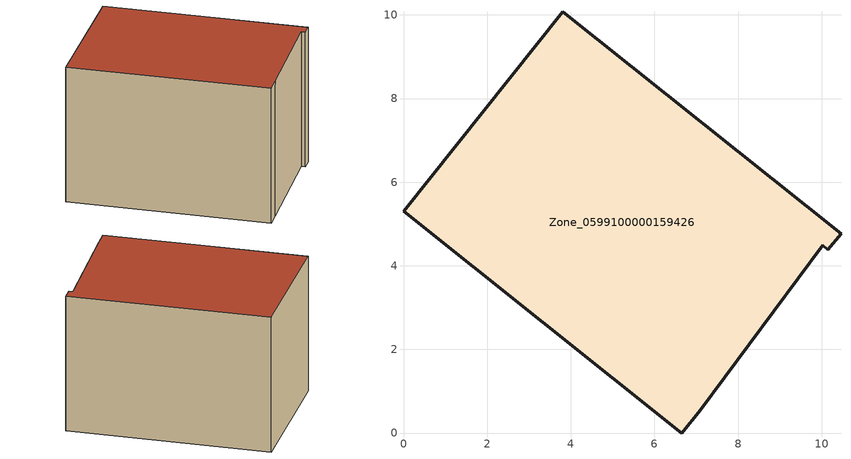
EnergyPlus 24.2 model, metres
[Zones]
Zone_0599100000159426
 floor ground (C_G): 10.46,4.77 10.15,4.38 10.02,4.49 7.09,0.55 6.65,0 0,5.3 3.81,10.07 z0.49
 wall outside (C_F): 7.09,0.55 10.02,4.49 10.15,4.38 10.46,4.77 3.81,10.07 0,5.3 6.65,0 7.09,0.55 z0.49:6.43
 roof outside (C_R): 10.15,4.38 10.46,4.77 3.81,10.07 0,5.3 6.65,0 7.09,0.55 10.02,4.49 z6.43
[BUILDING]
Pand.0599100000159426: North Axis=0; Terrain=City; Loads Convergence Tolerance Value=0.04; Temperature Convergence Tolerance Value=0.4; Solar Distribution=FullExterior; Maximum Number of Warmup Days=25; Minimum Number of Warmup Days=1
[Site:Location]
Rotterdam.The.Hague.AP_ZH_NLD Design_Conditions: Latitude=51.96; Longitude=4.45; Time Zone=1; Elevation=-4.5
[SITE:GROUNDTEMPERATURE:BUILDINGSURFACE]
18, 18, 18, 18, 18, 18, 18, 18, 18, 18, 18, 18
[MATERIAL] Thermal Absorptance=0.9; Solar Absorptance=0.7; Visible Absorptance=0.7
Name | Roughness | Thickness | Conductivity | Density | Specific Heat
G.TI.1946-1964 | MediumSmooth | 0.15 | 1 | 540 | 1210
F.TI.1946-1964 | Rough | 0.3 | 0.857143 | 1920 | 840
R.TI.1946-1964 | MediumRough | 0.2 | 0.277778 | 1500 | 1000
[CONSTRUCTION]
C_G: G.TI.1946-1964
C_F: F.TI.1946-1964
C_R: R.TI.1946-1964
[ZONE]
Zone_0599100000159426: Type=1; Multiplier=1; Ceiling Height=Autocalculate; Volume=Autocalculate; Floor Area=autocalculate; Part of Total Floor Area=Yes
[ZONEINFILTRATION:DESIGNFLOWRATE]
Infil_Zone_0599100000159426: Zone or ZoneList or Space or SpaceList=Zone_0599100000159426; Schedule=AlwaysOn; Design Flow Rate Calculation Method=Flow/Area; Flow Rate per Floor Area=0.003; Constant Term Coefficient=1; Temperature Term Coefficient=0; Velocity Term Coefficient=0; Velocity Squared Term Coefficient=0
[HVACTEMPLATE:ZONE:IDEALLOADSAIRSYSTEM]
Zone_0599100000159426: Maximum Heating Supply Air Temperature=50; Minimum Cooling Supply Air Temperature=13; Maximum Heating Supply Air Humidity Ratio=0.0156; Minimum Cooling Supply Air Humidity Ratio=0.0077; Heating Limit=NoLimit; Cooling Limit=NoLimit; Dehumidification Control Type=ConstantSensibleHeatRatio; Cooling Sensible Heat Ratio=0.7; Dehumidification Setpoint=60; Humidification Control Type=None; Humidification Setpoint=30; Outdoor Air Method=None; Outdoor Air Flow Rate per Person=0.00944; Outdoor Air Flow Rate per Zone Floor Area=0; Outdoor Air Flow Rate per Zone=0; Demand Controlled Ventilation Type=None; Outdoor Air Economizer Type=NoEconomizer; Heat Recovery Type=None; Sensible Heat Recovery Effectiveness=0.7; Latent Heat Recovery Effectiveness=0.65
[ZONECONTROL:THERMOSTAT]
ThermostatControl_Zone_0599100000159426: Zone or ZoneList=Zone_0599100000159426; Control Type Schedule=DualSetpointControlType; Control 1=Thermostat_Zone_0599100000159426; Temperature Difference Between Cutout And Setpoint=0
[THERMOSTATSETPOINT:DUALSETPOINT]
Thermostat_Zone_0599100000159426: Heating Setpoint Temperature Schedule=HeatingSetpoint_Zone_0599100000159426; Cooling Setpoint Temperature Schedule=CoolingSetpoint_Zone_0599100000159426
[SCHEDULE:COMPACT]
HeatingSetpoint_Zone_0599100000159426: Through: 12/31, For: AllDays, Until: 24:00, 21
CoolingSetpoint_Zone_0599100000159426: Through: 12/31, For: AllDays, Until: 24:00, 24
DualSetpointControlType: Through: 12/31, For: AllDays, Until: 24:00, 4
AlwaysOn: Through: 12/31, For: AllDays, Until: 24:00, 1
